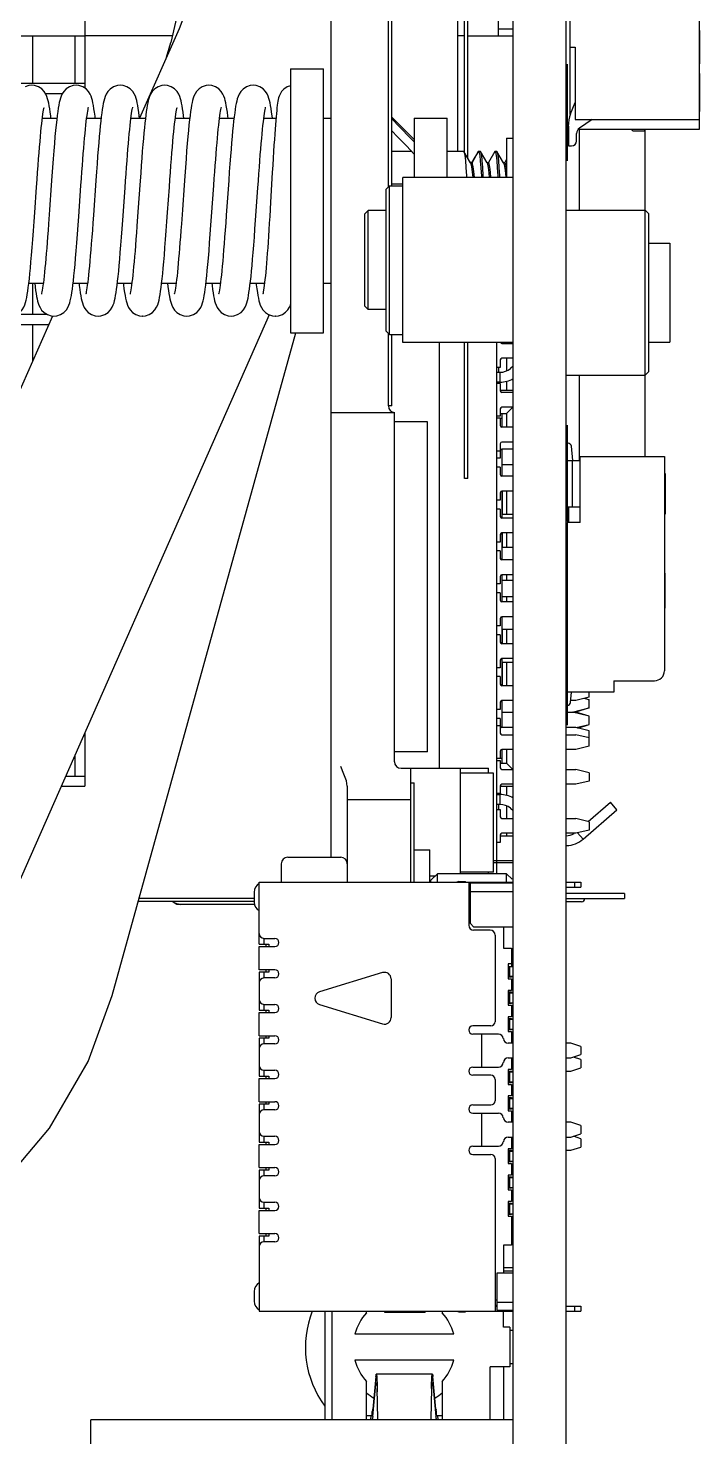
# Model space of a CAD drawing. Header units: millimetres. Extents: x 0 to 841, y 0 to 594.
# Drawn here: x 428.91 to 449.26, y 351.92 to 394.62 of the extents above; entities that cross this region are included whole.
import ezdxf

# ---------------------------------------------------------------- set-up
doc = ezdxf.new("R2010")
doc.units = ezdxf.units.MM
doc.header["$LTSCALE"] = 46.255
doc.layers.get('0').update_dxf_attribs({"linetype": 'CONTINUOUS'})
doc.layers.add('ASSEM_MEM', color=7, linetype='CONTINUOUS')

msp = doc.modelspace()

# ---------------------------------------------------------------- linework, layer by layer
at = {"color": 7, "linetype": 'CONTINUOUS'}
for p, q in [((438.077, 482.29), (438.077, 369.49)), ((439.827, 389.81), (439.827, 463.85)), ((439.927, 389.84), (439.927, 463.69)), ((441.927, 390.89), (441.927, 463.69)), ((442.127, 390.862), (442.127, 424.55)), ((442.227, 390.689), (442.227, 424.55)), ((430.624, 403.14), (430.624, 392.801)), ((434.155, 398.241), (433.225, 394.19)), ((433.48, 394.602), (432.283, 391.89)), ((405.277, 394.39), (430.624, 394.39)), ((429.036, 394.39), (429.036, 392.94)), ((430.324, 394.39), (430.324, 392.94)), ((433.101, 393.744), (433.225, 394.19)), ((436.857, 393.39), (437.857, 393.39)), ((436.857, 393.39), (436.857, 385.39)), ((437.857, 385.39), (437.857, 393.39)), ((430.624, 392.94), (422.857, 392.94)), ((429.429, 392.64), (429.942, 392.64)), ((429.337, 391.89), (429.775, 391.89)), ((430.679, 391.89), (431.117, 391.89)), ((432.021, 391.89), (432.459, 391.89)), ((433.363, 391.89), (433.801, 391.89)), ((434.705, 391.89), (435.143, 391.89)), ((436.047, 391.89), (436.414, 391.89)), ((437.857, 391.89), (438.077, 391.89)), ((440.607, 391.244), (439.927, 391.924)), ((440.607, 391.89), (441.607, 391.89)), ((440.607, 391.89), (440.607, 390.09)), ((441.607, 390.09), (441.607, 391.89)), ((439.927, 390.89), (440.525, 390.89)), ((441.607, 390.89), (442.107, 390.89)), ((442.107, 390.89), (442.114, 390.884)), ((442.316, 390.535), (442.114, 390.884)), ((442.357, 390.544), (442.557, 390.89)), ((442.557, 390.89), (442.539, 390.875)), ((442.557, 390.89), (442.607, 390.89)), ((442.557, 390.89), (442.574, 390.857)), ((442.607, 390.89), (442.614, 390.884)), ((442.816, 390.535), (442.613, 390.884)), ((443.05, 390.884), (442.853, 390.545)), ((443.049, 390.884), (443.057, 390.89)), ((443.057, 390.89), (443.107, 390.89)), ((443.057, 390.89), (443.074, 390.858)), ((443.107, 390.89), (443.114, 390.885)), ((443.316, 390.535), (443.113, 390.885)), ((442.351, 390.547), (442.31, 390.547)), ((442.312, 390.543), (442.357, 390.543)), ((442.351, 390.547), (442.357, 390.544)), ((442.857, 390.543), (442.811, 390.543)), ((443.356, 390.544), (443.311, 390.544)), ((443.407, 390.638), (443.353, 390.546)), ((436.304, 390.25), (436.251, 389.344)), ((440.257, 389.89), (439.927, 389.89)), ((428.926, 386.89), (429.364, 386.89)), ((429.036, 386.89), (429.036, 385.94)), ((430.268, 386.89), (430.706, 386.89)), ((431.61, 386.89), (432.048, 386.89)), ((432.952, 386.89), (433.39, 386.89)), ((434.294, 386.89), (434.732, 386.89)), ((435.636, 386.89), (436.07, 386.89)), ((437.857, 386.89), (438.077, 386.89)), ((429.638, 385.895), (420.831, 365.939)), ((422.857, 385.64), (429.525, 385.64)), ((436.212, 385.932), (426.32, 363.517)), ((429.48, 385.94), (428.549, 385.94)), ((429.036, 385.64), (429.036, 384.532)), ((432.281, 385.9), (432.37, 385.892)), ((432.362, 385.892), (432.37, 385.892)), ((432.378, 385.892), (432.37, 385.892)), ((436.4, 385.89), (436.396, 385.89)), ((436.404, 385.891), (436.4, 385.89)), ((431.456, 365.299), (437.015, 385.39)), ((436.857, 385.39), (437.857, 385.39)), ((439.827, 383.169), (439.827, 385.37)), ((439.927, 383.17), (439.927, 385.34)), ((442.127, 380.97), (442.127, 385.09)), ((442.227, 380.97), (442.227, 385.09)), ((439.927, 383.17), (439.827, 383.17)), ((438.077, 382.97), (440.007, 382.97)), ((440.007, 372.385), (440.007, 382.97)), ((441.007, 382.685), (440.007, 382.685)), ((441.007, 372.685), (441.007, 382.685)), ((442.227, 380.97), (442.127, 380.97)), ((430.624, 373.27), (430.624, 371.64)), ((430.324, 372.59), (430.324, 371.94)), ((441.007, 372.685), (440.007, 372.685)), ((430.624, 371.94), (430.037, 371.94)), ((440.207, 372.185), (442.857, 372.185)), ((440.507, 368.73), (440.507, 372.187)), ((442.007, 368.99), (442.007, 372.185)), ((443.007, 372.035), (442.007, 372.035)), ((442.857, 372.035), (442.857, 372.185)), ((443.007, 369.035), (443.007, 372.035)), ((429.905, 371.64), (430.624, 371.64)), ((438.577, 371.64), (438.577, 368.73)), ((440.507, 371.74), (440.607, 371.74)), ((440.607, 368.73), (440.607, 371.74)), ((438.577, 371.24), (440.507, 371.24)), ((436.777, 369.49), (438.377, 369.49)), ((440.607, 369.715), (441.077, 369.715)), ((441.077, 368.73), (441.077, 369.715)), ((436.577, 369.29), (436.577, 368.73)), ((443.007, 369.035), (442.007, 369.035)), ((442.857, 368.99), (442.857, 369.035)), ((441.228, 368.912), (441.077, 368.912)), ((430.72, 363.296), (431.456, 365.299))]:
    msp.add_line(p, q, dxfattribs=at)
for points in [[(434.927, 401.465), (434.855, 399.909), (434.585, 398.073), (434.099, 396.226), (433.48, 394.602)], [(429.015, 392.89), (428.925, 392.881), (428.81, 392.842)], [(429.597, 391.89), (429.588, 391.963), (429.573, 392.077), (429.558, 392.178), (429.544, 392.267), (429.529, 392.347), (429.513, 392.418), (429.495, 392.484), (429.473, 392.55), (429.441, 392.621), (429.391, 392.7), (429.316, 392.779), (429.216, 392.843), (429.1, 392.882), (429.015, 392.89)], [(430.357, 392.89), (430.27, 392.882), (430.156, 392.844), (430.058, 392.781), (429.984, 392.706), (429.935, 392.63), (429.903, 392.561), (429.881, 392.497), (429.862, 392.432), (429.846, 392.363), (429.831, 392.285), (429.816, 392.196), (429.8, 392.093), (429.785, 391.976), (429.769, 391.842), (429.752, 391.692), (429.736, 391.522), (429.718, 391.334), (429.7, 391.126), (429.681, 390.899), (429.662, 390.656), (429.643, 390.399), (429.624, 390.133), (429.604, 389.864), (429.552, 389.116)], [(430.939, 391.89), (430.932, 391.951), (430.916, 392.072), (430.9, 392.179), (430.885, 392.273), (430.869, 392.353), (430.853, 392.425), (430.835, 392.49), (430.812, 392.555), (430.781, 392.625), (430.732, 392.702), (430.658, 392.779), (430.558, 392.844), (430.443, 392.882), (430.357, 392.89)], [(431.698, 392.89), (431.609, 392.881), (431.493, 392.841), (431.394, 392.776), (431.321, 392.698), (431.272, 392.619), (431.24, 392.547), (431.217, 392.48), (431.199, 392.411), (431.183, 392.337), (431.167, 392.254), (431.152, 392.16), (431.137, 392.055), (431.122, 391.938), (431.107, 391.807), (431.092, 391.663), (431.076, 391.505), (431.06, 391.334), (431.044, 391.15), (431.028, 390.951), (431.011, 390.738), (430.993, 390.509), (430.975, 390.264), (430.957, 390.004), (430.883, 388.954)], [(432.281, 391.89), (432.273, 391.959), (432.257, 392.078), (432.242, 392.182), (432.227, 392.274), (432.211, 392.354), (432.195, 392.425), (432.177, 392.491), (432.154, 392.557), (432.122, 392.626), (432.073, 392.703), (431.999, 392.779), (431.9, 392.843), (431.785, 392.881), (431.698, 392.89)], [(433.041, 392.89), (432.956, 392.881), (432.841, 392.844), (432.74, 392.779), (432.666, 392.701), (432.617, 392.623), (432.585, 392.553), (432.562, 392.489), (432.544, 392.424), (432.529, 392.354), (432.514, 392.278), (432.499, 392.192), (432.485, 392.095), (432.471, 391.989), (432.457, 391.872), (432.442, 391.743), (432.428, 391.601), (432.413, 391.446), (432.397, 391.276), (432.381, 391.091), (432.365, 390.892), (432.348, 390.68), (432.332, 390.457), (432.315, 390.226), (432.298, 389.99), (432.232, 389.052)], [(433.623, 391.89), (433.614, 391.963), (433.599, 392.077), (433.585, 392.178), (433.57, 392.267), (433.555, 392.347), (433.539, 392.418), (433.521, 392.484), (433.499, 392.55), (433.467, 392.621), (433.417, 392.7), (433.343, 392.779), (433.242, 392.843), (433.126, 392.882), (433.041, 392.89)], [(434.383, 392.89), (434.296, 392.882), (434.182, 392.844), (434.084, 392.781), (434.011, 392.706), (433.962, 392.63), (433.929, 392.561), (433.907, 392.497), (433.889, 392.432), (433.873, 392.363), (433.857, 392.285), (433.842, 392.196), (433.827, 392.093), (433.811, 391.976), (433.795, 391.842), (433.779, 391.692), (433.762, 391.522), (433.744, 391.334), (433.726, 391.126), (433.708, 390.899), (433.689, 390.656), (433.669, 390.399), (433.65, 390.133), (433.631, 389.864), (433.578, 389.116)], [(434.965, 391.89), (434.958, 391.951), (434.942, 392.072), (434.927, 392.179), (434.911, 392.273), (434.895, 392.353), (434.879, 392.425), (434.861, 392.49), (434.839, 392.555), (434.807, 392.625), (434.758, 392.702), (434.685, 392.779), (434.585, 392.844), (434.469, 392.882), (434.383, 392.89)], [(435.725, 392.89), (435.635, 392.881), (435.52, 392.841), (435.42, 392.776), (435.347, 392.698), (435.298, 392.619), (435.266, 392.547), (435.244, 392.48), (435.225, 392.411), (435.209, 392.337), (435.194, 392.254), (435.179, 392.16), (435.164, 392.055), (435.149, 391.938), (435.133, 391.807), (435.118, 391.663), (435.102, 391.505), (435.086, 391.334), (435.07, 391.15), (435.054, 390.951), (435.037, 390.738), (435.02, 390.509), (435.002, 390.264), (434.983, 390.004), (434.909, 388.954)], [(436.307, 391.89), (436.299, 391.959), (436.284, 392.078), (436.268, 392.182), (436.253, 392.274), (436.238, 392.354), (436.221, 392.425), (436.203, 392.491), (436.18, 392.557), (436.148, 392.626), (436.099, 392.703), (436.026, 392.779), (435.926, 392.843), (435.811, 392.881), (435.725, 392.89)], [(436.857, 392.878), (436.75, 392.84), (436.655, 392.776), (436.585, 392.7), (436.54, 392.624), (436.513, 392.561), (436.497, 392.508), (436.485, 392.458), (436.474, 392.406), (436.465, 392.349), (436.456, 392.284), (436.446, 392.211), (436.437, 392.129), (436.427, 392.036), (436.418, 391.933), (436.408, 391.819), (436.398, 391.694), (436.387, 391.557), (436.377, 391.407), (436.366, 391.245), (436.354, 391.07), (436.342, 390.882), (436.33, 390.681), (436.317, 390.47), (436.304, 390.25)], [(429.104, 389.031), (429.158, 389.801), (429.174, 390.032), (429.19, 390.251), (429.206, 390.459), (429.221, 390.656), (429.235, 390.843), (429.25, 391.018), (429.264, 391.182), (429.278, 391.335), (429.291, 391.476), (429.304, 391.607), (429.317, 391.726), (429.329, 391.833), (429.342, 391.928), (429.353, 392.012), (429.364, 392.082), (429.374, 392.14), (429.384, 392.185), (429.391, 392.215), (429.392, 392.218)], [(430.438, 388.917), (430.504, 389.856), (430.519, 390.066), (430.533, 390.266), (430.548, 390.458), (430.562, 390.641), (430.575, 390.815), (430.589, 390.982), (430.602, 391.141), (430.616, 391.29), (430.629, 391.43), (430.641, 391.56), (430.654, 391.68), (430.666, 391.788), (430.678, 391.885), (430.689, 391.971), (430.7, 392.045), (430.711, 392.108), (430.72, 392.158), (430.728, 392.197), (430.735, 392.222), (430.735, 392.224)], [(431.84, 389.778), (431.856, 389.996), (431.871, 390.206), (431.886, 390.407), (431.901, 390.6), (431.915, 390.784), (431.929, 390.958), (431.943, 391.122), (431.956, 391.276), (431.97, 391.419), (431.982, 391.55), (431.995, 391.67), (432.007, 391.779), (432.019, 391.876), (432.031, 391.963), (432.041, 392.037), (432.052, 392.101), (432.061, 392.153), (432.07, 392.193), (432.076, 392.22), (432.077, 392.222)], [(433.13, 389.031), (433.184, 389.801), (433.201, 390.032), (433.217, 390.251), (433.232, 390.459), (433.247, 390.656), (433.262, 390.843), (433.276, 391.018), (433.29, 391.182), (433.304, 391.335), (433.317, 391.476), (433.33, 391.607), (433.343, 391.726), (433.356, 391.833), (433.368, 391.928), (433.38, 392.012), (433.391, 392.082), (433.401, 392.14), (433.41, 392.185), (433.417, 392.215), (433.418, 392.218)], [(434.464, 388.917), (434.53, 389.856), (434.545, 390.066), (434.56, 390.266), (434.574, 390.458), (434.588, 390.641), (434.602, 390.815), (434.615, 390.982), (434.629, 391.141), (434.642, 391.29), (434.655, 391.43), (434.668, 391.56), (434.68, 391.68), (434.692, 391.788), (434.704, 391.885), (434.716, 391.971), (434.727, 392.045), (434.737, 392.108), (434.747, 392.158), (434.755, 392.197), (434.761, 392.222), (434.762, 392.224)], [(435.867, 389.778), (435.882, 389.996), (435.897, 390.206), (435.912, 390.407), (435.927, 390.6), (435.941, 390.784), (435.955, 390.958), (435.969, 391.122), (435.983, 391.276), (435.996, 391.419), (436.009, 391.55), (436.021, 391.67), (436.034, 391.779), (436.045, 391.876), (436.057, 391.963), (436.068, 392.037), (436.078, 392.101), (436.088, 392.153), (436.096, 392.193), (436.102, 392.22), (436.103, 392.222)], [(439.927, 391.874), (440.173, 391.622), (440.497, 391.289), (440.607, 391.175)], [(440.607, 390.805), (440.37, 391.053), (440.102, 391.332), (439.927, 391.512)], [(442.114, 390.884), (442.123, 390.858), (442.14, 390.761), (442.157, 390.605), (442.173, 390.396), (442.19, 390.143), (442.193, 390.09)], [(442.539, 390.875), (442.396, 390.63), (442.348, 390.549)], [(442.574, 390.857), (442.591, 390.759), (442.608, 390.6), (442.624, 390.39), (442.64, 390.134), (442.643, 390.09)], [(442.614, 390.884), (442.623, 390.858), (442.64, 390.761), (442.657, 390.605), (442.673, 390.396), (442.69, 390.143), (442.693, 390.09)], [(443.074, 390.858), (443.09, 390.761), (443.107, 390.605), (443.124, 390.397), (443.14, 390.142), (443.143, 390.09)], [(443.114, 390.885), (443.123, 390.858), (443.14, 390.761), (443.157, 390.605), (443.173, 390.396), (443.19, 390.143), (443.193, 390.09)], [(442.316, 390.535), (442.326, 390.512), (442.344, 390.417), (442.363, 390.266), (442.38, 390.09)], [(442.43, 390.09), (442.413, 390.273), (442.394, 390.421), (442.375, 390.513), (442.357, 390.544)], [(442.816, 390.535), (442.829, 390.499), (442.847, 390.397), (442.865, 390.24), (442.879, 390.09)], [(442.93, 390.09), (442.915, 390.254), (442.896, 390.408), (442.877, 390.506), (442.857, 390.544)], [(443.316, 390.536), (443.331, 390.489), (443.35, 390.379), (443.368, 390.214), (443.379, 390.09)], [(443.407, 390.318), (443.399, 390.387), (443.381, 390.494), (443.362, 390.542), (443.357, 390.544)], [(431.027, 385.891), (431.112, 385.899), (431.228, 385.937), (431.329, 386.002), (431.404, 386.081), (431.453, 386.16), (431.485, 386.23), (431.507, 386.296), (431.526, 386.363), (431.542, 386.435), (431.557, 386.515), (431.572, 386.606), (431.587, 386.708), (431.602, 386.822), (431.617, 386.951), (431.633, 387.095), (431.648, 387.253), (431.665, 387.427), (431.681, 387.617), (431.698, 387.824), (431.716, 388.048), (431.734, 388.288), (431.753, 388.54), (431.772, 388.799), (431.84, 389.778)], [(435.054, 385.891), (435.139, 385.899), (435.254, 385.937), (435.356, 386.002), (435.43, 386.081), (435.48, 386.16), (435.511, 386.23), (435.534, 386.296), (435.552, 386.363), (435.568, 386.435), (435.583, 386.515), (435.598, 386.606), (435.613, 386.708), (435.628, 386.822), (435.643, 386.951), (435.659, 387.095), (435.675, 387.253), (435.691, 387.427), (435.708, 387.617), (435.725, 387.824), (435.742, 388.048), (435.761, 388.288), (435.779, 388.54), (435.798, 388.799), (435.867, 389.778)], [(428.344, 385.892), (428.431, 385.9), (428.548, 385.939), (428.648, 386.005), (428.722, 386.084), (428.771, 386.163), (428.804, 386.237), (428.827, 386.307), (428.846, 386.379), (428.862, 386.458), (428.878, 386.546), (428.894, 386.646), (428.909, 386.759), (428.925, 386.886), (428.941, 387.026), (428.957, 387.18), (428.973, 387.35), (428.99, 387.538), (429.008, 387.744), (429.026, 387.971), (429.045, 388.218), (429.065, 388.482), (429.084, 388.756), (429.104, 389.031)], [(429.552, 389.116), (429.521, 388.688), (429.507, 388.489), (429.493, 388.3), (429.479, 388.121), (429.466, 387.95), (429.453, 387.789), (429.44, 387.636), (429.427, 387.491), (429.414, 387.354), (429.402, 387.226), (429.389, 387.108), (429.377, 387.001), (429.365, 386.904), (429.354, 386.817), (429.343, 386.742), (429.332, 386.678), (429.323, 386.626), (429.314, 386.586), (429.308, 386.56), (429.307, 386.557)], [(432.232, 389.052), (432.201, 388.62), (432.186, 388.417), (432.171, 388.223), (432.157, 388.037), (432.143, 387.862), (432.129, 387.695), (432.115, 387.54), (432.102, 387.394), (432.089, 387.26), (432.076, 387.137), (432.064, 387.024), (432.052, 386.923), (432.04, 386.833), (432.029, 386.754), (432.018, 386.686), (432.008, 386.631), (431.999, 386.589), (431.993, 386.561), (431.992, 386.559)], [(432.37, 385.892), (432.458, 385.9), (432.574, 385.939), (432.674, 386.005), (432.748, 386.084), (432.798, 386.163), (432.83, 386.237), (432.853, 386.307), (432.872, 386.379), (432.889, 386.458), (432.905, 386.546), (432.92, 386.646), (432.936, 386.759), (432.951, 386.886), (432.967, 387.026), (432.983, 387.18), (433, 387.35), (433.017, 387.538), (433.034, 387.744), (433.052, 387.971), (433.071, 388.218), (433.091, 388.482), (433.111, 388.756), (433.13, 389.031)], [(433.578, 389.116), (433.548, 388.688), (433.533, 388.489), (433.519, 388.3), (433.506, 388.121), (433.492, 387.95), (433.479, 387.789), (433.466, 387.636), (433.453, 387.491), (433.44, 387.354), (433.428, 387.226), (433.416, 387.108), (433.403, 387.001), (433.392, 386.904), (433.38, 386.817), (433.369, 386.742), (433.359, 386.678), (433.349, 386.626), (433.341, 386.586), (433.334, 386.56), (433.334, 386.557)], [(436.251, 389.344), (436.226, 388.912), (436.213, 388.706), (436.201, 388.508), (436.188, 388.318), (436.176, 388.136), (436.164, 387.962), (436.152, 387.797), (436.14, 387.641), (436.129, 387.494), (436.117, 387.356), (436.106, 387.229), (436.094, 387.112), (436.083, 387.004), (436.072, 386.908), (436.062, 386.821), (436.051, 386.746), (436.041, 386.681), (436.032, 386.628), (436.024, 386.587), (436.018, 386.56), (436.017, 386.557)], [(429.686, 385.891), (429.773, 385.899), (429.888, 385.938), (429.988, 386.002), (430.062, 386.08), (430.111, 386.158), (430.142, 386.228), (430.165, 386.294), (430.183, 386.36), (430.199, 386.432), (430.215, 386.514), (430.23, 386.606), (430.245, 386.712), (430.261, 386.831), (430.276, 386.963), (430.292, 387.11), (430.308, 387.273), (430.325, 387.453), (430.342, 387.653), (430.36, 387.875), (430.38, 388.119), (430.399, 388.381), (430.419, 388.65), (430.438, 388.917)], [(430.883, 388.954), (430.866, 388.719), (430.85, 388.496), (430.834, 388.286), (430.819, 388.087), (430.804, 387.899), (430.789, 387.722), (430.775, 387.557), (430.761, 387.404), (430.747, 387.263), (430.734, 387.135), (430.721, 387.02), (430.709, 386.918), (430.697, 386.828), (430.686, 386.75), (430.676, 386.685), (430.666, 386.631), (430.658, 386.591), (430.651, 386.563), (430.65, 386.56)], [(433.712, 385.891), (433.799, 385.899), (433.914, 385.938), (434.014, 386.002), (434.088, 386.08), (434.137, 386.158), (434.169, 386.228), (434.191, 386.294), (434.209, 386.36), (434.225, 386.432), (434.241, 386.514), (434.256, 386.606), (434.272, 386.712), (434.287, 386.831), (434.303, 386.963), (434.318, 387.11), (434.334, 387.273), (434.351, 387.453), (434.368, 387.653), (434.387, 387.875), (434.406, 388.119), (434.426, 388.381), (434.445, 388.65), (434.464, 388.917)], [(434.909, 388.954), (434.892, 388.719), (434.876, 388.496), (434.86, 388.286), (434.845, 388.087), (434.83, 387.899), (434.815, 387.722), (434.801, 387.557), (434.787, 387.404), (434.774, 387.263), (434.76, 387.135), (434.748, 387.02), (434.736, 386.918), (434.724, 386.828), (434.713, 386.75), (434.702, 386.685), (434.692, 386.631), (434.684, 386.591), (434.677, 386.563), (434.676, 386.56)], [(429.103, 386.89), (429.117, 386.781), (429.131, 386.673), (429.146, 386.577), (429.16, 386.492), (429.175, 386.417), (429.191, 386.349), (429.209, 386.286), (429.232, 386.222), (429.264, 386.152), (429.313, 386.076), (429.387, 386), (429.486, 385.937), (429.6, 385.899), (429.686, 385.891)], [(430.446, 386.89), (430.454, 386.82), (430.469, 386.703), (430.485, 386.599), (430.5, 386.509), (430.515, 386.429), (430.531, 386.358), (430.549, 386.292), (430.572, 386.226), (430.603, 386.156), (430.652, 386.079), (430.726, 386.002), (430.825, 385.938), (430.939, 385.9), (431.027, 385.891)], [(431.788, 386.89), (431.793, 386.845), (431.809, 386.719), (431.825, 386.61), (431.841, 386.515), (431.856, 386.433), (431.872, 386.36), (431.891, 386.293), (431.913, 386.227), (431.946, 386.156), (431.995, 386.079), (432.068, 386.003), (432.167, 385.939), (432.281, 385.9)], [(433.13, 386.89), (433.143, 386.781), (433.158, 386.673), (433.172, 386.577), (433.187, 386.492), (433.202, 386.417), (433.218, 386.349), (433.235, 386.286), (433.258, 386.222), (433.29, 386.152), (433.339, 386.076), (433.413, 386), (433.512, 385.937), (433.626, 385.899), (433.712, 385.891)], [(434.472, 386.89), (434.48, 386.82), (434.496, 386.703), (434.511, 386.599), (434.526, 386.509), (434.541, 386.429), (434.557, 386.358), (434.576, 386.292), (434.598, 386.226), (434.63, 386.156), (434.679, 386.079), (434.752, 386.002), (434.851, 385.938), (434.965, 385.9), (435.054, 385.891)], [(435.814, 386.89), (435.819, 386.845), (435.836, 386.719), (435.851, 386.61), (435.867, 386.515), (435.882, 386.433), (435.899, 386.36), (435.917, 386.293), (435.94, 386.227), (435.972, 386.156), (436.021, 386.079), (436.094, 386.003), (436.193, 385.939), (436.308, 385.9), (436.396, 385.892)], [(436.4, 385.89), (436.49, 385.9), (436.609, 385.942), (436.706, 386.009), (436.776, 386.085), (436.822, 386.16), (436.852, 386.227), (436.857, 386.24)], [(438.577, 371.64), (438.549, 371.808), (438.476, 372.012), (438.377, 372.24)], [(416.603, 356.014), (417.125, 355.891), (419.508, 355.779), (421.871, 356.103), (424.129, 356.852), (426.206, 357.994), (428.032, 359.487), (429.552, 361.275), (430.72, 363.296)]]:
    msp.add_lwpolyline(points, dxfattribs=at)
for centre, start, end in [((440.027, 383.169), 180, 264.2608), ((440.207, 372.385), 180, 270), ((436.777, 369.29), 90, 180), ((438.377, 369.29), 0, 90)]:
    msp.add_arc(centre, 0.2, start, end, dxfattribs=at)
at = {"layer": 'ASSEM_MEM', "color": 7, "linetype": 'CONTINUOUS'}
for p, q in [((443.607, 323.74), (443.607, 493.74)), ((445.207, 323.74), (445.207, 493.74)), ((443.157, 394.39), (443.157, 414.09)), ((445.337, 392.005), (445.337, 398.7)), ((449.237, 398.05), (449.237, 391.55)), ((443.607, 394.59), (443.157, 394.59)), ((433.271, 394.39), (430.624, 394.39)), ((442.127, 394.39), (441.927, 394.39)), ((442.227, 394.39), (443.607, 394.39)), ((449.262, 394.55), (449.237, 394.55)), ((449.262, 394.434), (449.237, 394.434)), ((449.262, 393.537), (449.262, 394.55)), ((445.337, 394.05), (445.487, 394.05)), ((445.487, 394.05), (445.487, 391.85)), ((449.237, 393.818), (449.262, 393.818)), ((445.237, 393.525), (445.237, 390.6)), ((449.262, 393.537), (449.237, 393.537)), ((449.262, 393.245), (449.237, 393.245)), ((449.262, 392.1), (449.262, 393.245)), ((449.262, 392.778), (449.237, 392.778)), ((449.262, 392.615), (449.237, 392.615)), ((449.262, 392.435), (449.237, 392.435)), ((445.342, 392.021), (445.487, 392.365)), ((449.262, 392.1), (449.237, 392.1)), ((445.277, 391.649), (445.277, 391.05)), ((445.487, 391.85), (449.237, 391.85)), ((445.996, 391.85), (445.614, 391.592)), ((443.407, 391.29), (443.607, 391.29)), ((443.407, 391.29), (443.407, 390.09)), ((445.527, 391.2), (445.527, 391.426)), ((449.237, 391.55), (445.571, 391.55)), ((445.607, 391.551), (445.607, 389.1)), ((447.582, 391.5), (447.244, 391.5)), ((447.582, 391.55), (447.582, 391.5)), ((447.607, 381.64), (447.607, 391.55)), ((445.277, 391.05), (445.377, 391.05)), ((443.607, 390.09), (440.257, 390.09)), ((440.257, 385.09), (440.257, 390.09)), ((439.757, 389.74), (439.857, 389.84)), ((439.757, 385.44), (439.757, 389.74)), ((439.857, 389.84), (440.257, 389.84)), ((439.857, 385.34), (439.857, 389.84)), ((439.107, 388.99), (439.207, 389.09)), ((439.757, 389.09), (439.207, 389.09)), ((439.207, 386.09), (439.207, 389.09)), ((445.207, 389.1), (447.607, 389.1)), ((447.707, 389), (447.607, 389.1)), ((439.107, 386.19), (439.107, 388.99)), ((447.707, 389), (447.707, 384.2)), ((447.707, 388.1), (448.357, 388.1)), ((448.357, 388.1), (448.357, 385.1)), ((439.107, 386.19), (439.207, 386.09)), ((439.757, 386.09), (439.207, 386.09)), ((439.757, 385.44), (439.857, 385.34)), ((439.857, 385.34), (440.257, 385.34)), ((443.607, 385.09), (440.257, 385.09)), ((441.357, 385.09), (441.357, 372.185)), ((443.107, 368.99), (443.107, 385.09)), ((443.262, 385.065), (443.607, 385.065)), ((443.407, 385.09), (443.407, 385.065)), ((447.707, 385.1), (448.357, 385.1)), ((443.212, 384.34), (443.107, 384.34)), ((443.157, 384.34), (443.157, 384.197)), ((443.212, 384.565), (443.212, 384.34)), ((443.607, 384.615), (443.262, 384.615)), ((443.407, 384.615), (443.407, 384.232)), ((443.607, 384.372), (443.524, 384.304)), ((443.107, 384.19), (443.207, 384.19)), ((443.207, 383.89), (443.107, 383.89)), ((443.157, 383.855), (443.157, 383.89)), ((443.207, 383.89), (443.207, 384.19)), ((443.407, 383.919), (443.407, 383.64)), ((445.207, 384.1), (447.607, 384.1)), ((445.607, 384.1), (445.607, 384.1)), ((445.607, 384.1), (445.607, 381.514)), ((447.707, 384.2), (447.607, 384.1)), ((443.212, 383.855), (443.107, 383.855)), ((443.212, 383.855), (443.212, 383.63)), ((443.607, 383.64), (443.212, 383.64)), ((443.607, 383.58), (443.262, 383.58)), ((443.212, 383.08), (443.212, 382.855)), ((443.607, 383.13), (443.262, 383.13)), ((443.407, 382.94), (443.597, 383.13)), ((443.212, 382.855), (443.107, 382.855)), ((443.212, 382.8), (443.107, 382.8)), ((443.212, 382.94), (443.407, 382.94)), ((443.212, 382.8), (443.212, 382.575)), ((443.257, 382.79), (443.212, 382.79)), ((443.257, 382.94), (443.257, 382.525)), ((443.407, 382.94), (443.407, 382.525)), ((443.607, 382.525), (443.262, 382.525)), ((445.237, 382.59), (445.237, 379.665)), ((443.212, 381.8), (443.107, 381.8)), ((443.212, 382.025), (443.212, 381.585)), ((443.257, 381.86), (443.257, 381.04)), ((443.607, 382.075), (443.262, 382.075)), ((443.607, 381.86), (443.262, 381.86)), ((445.269, 382.04), (445.207, 382.04)), ((445.409, 381.516), (445.369, 381.95)), ((443.212, 381.585), (443.107, 381.585)), ((443.257, 381.39), (443.607, 381.39)), ((445.207, 381.515), (445.637, 381.515)), ((445.407, 380.115), (445.407, 381.515)), ((445.637, 381.64), (448.187, 381.64)), ((445.637, 379.64), (445.637, 381.64)), ((448.187, 381.64), (448.187, 375.14)), ((443.212, 381.315), (443.107, 381.315)), ((443.212, 381.315), (443.212, 381.09)), ((443.607, 381.04), (443.262, 381.04)), ((448.212, 381.124), (448.187, 381.124)), ((448.212, 381.124), (448.212, 379.885)), ((443.212, 380.54), (443.212, 380.315)), ((443.257, 380.59), (443.257, 379.77)), ((443.607, 380.59), (443.262, 380.59)), ((443.267, 380.59), (443.267, 379.89)), ((443.407, 380.59), (443.407, 379.89)), ((443.212, 380.315), (443.107, 380.315)), ((443.212, 380.045), (443.107, 380.045)), ((443.212, 380.045), (443.212, 379.82)), ((445.207, 380.115), (445.637, 380.115)), ((445.287, 379.64), (445.287, 380.115)), ((448.187, 380.431), (448.212, 380.431)), ((443.257, 379.89), (443.607, 379.89)), ((443.607, 379.77), (443.262, 379.77)), ((445.207, 379.89), (445.287, 379.89)), ((445.287, 379.77), (445.207, 379.77)), ((445.637, 379.64), (445.237, 379.64)), ((445.237, 379.64), (445.237, 374.49)), ((448.187, 379.885), (448.212, 379.885)), ((443.212, 379.27), (443.212, 379.045)), ((443.257, 379.32), (443.257, 378.5)), ((443.607, 379.32), (443.262, 379.32)), ((443.267, 379.32), (443.267, 378.89)), ((443.407, 379.32), (443.407, 378.89)), ((445.237, 379.32), (445.207, 379.32)), ((443.212, 379.045), (443.107, 379.045)), ((443.212, 378.775), (443.107, 378.775)), ((443.212, 378.775), (443.212, 378.55)), ((443.257, 378.89), (443.607, 378.89)), ((445.207, 378.89), (445.237, 378.89)), ((443.607, 378.5), (443.262, 378.5)), ((445.237, 378.5), (445.207, 378.5)), ((443.212, 378), (443.212, 377.775)), ((443.257, 378.05), (443.257, 377.23)), ((443.607, 378.05), (443.262, 378.05)), ((443.407, 378.05), (443.407, 377.89)), ((445.237, 378.05), (445.207, 378.05)), ((448.187, 378.099), (448.197, 378.099)), ((448.197, 378.099), (448.197, 377.04)), ((443.212, 377.775), (443.107, 377.775)), ((443.212, 377.505), (443.107, 377.505)), ((443.212, 377.505), (443.212, 377.28)), ((443.257, 377.89), (443.607, 377.89)), ((445.207, 377.89), (445.237, 377.89)), ((443.257, 377.39), (443.607, 377.39)), ((443.607, 377.23), (443.262, 377.23)), ((443.407, 377.39), (443.407, 377.23)), ((445.207, 377.39), (445.237, 377.39)), ((443.212, 376.73), (443.212, 376.505)), ((443.257, 376.78), (443.257, 375.96)), ((443.607, 376.78), (443.262, 376.78)), ((448.197, 377.04), (448.187, 377.04)), ((443.212, 376.505), (443.107, 376.505)), ((443.212, 376.235), (443.107, 376.235)), ((443.212, 376.235), (443.212, 376.01)), ((443.607, 376.39), (443.257, 376.39)), ((443.267, 376.39), (443.267, 375.96)), ((443.407, 376.39), (443.407, 375.96)), ((443.607, 375.96), (443.262, 375.96)), ((443.212, 375.46), (443.212, 375.235)), ((443.257, 375.51), (443.257, 374.69)), ((443.607, 375.39), (443.257, 375.39)), ((443.607, 375.51), (443.262, 375.51)), ((443.267, 375.39), (443.267, 374.69)), ((443.407, 375.39), (443.407, 374.69)), ((445.237, 375.51), (445.207, 375.51)), ((445.237, 375.39), (445.207, 375.39)), ((443.212, 375.235), (443.107, 375.235)), ((443.212, 374.965), (443.107, 374.965)), ((443.212, 374.965), (443.212, 374.74)), ((443.607, 374.69), (443.262, 374.69)), ((446.657, 374.49), (445.237, 374.49)), ((445.237, 374.49), (445.237, 373.49)), ((445.345, 374.182), (445.372, 374.49)), ((445.907, 374.34), (445.907, 374.49)), ((446.657, 374.84), (447.887, 374.84)), ((446.657, 374.84), (446.657, 374.49)), ((443.212, 374.19), (443.212, 373.965)), ((443.257, 374.24), (443.257, 373.42)), ((443.607, 374.24), (443.262, 374.24)), ((445.507, 374.24), (445.35, 374.24)), ((445.907, 374.34), (445.507, 374.24)), ((445.907, 374.265), (445.757, 374.303)), ((445.773, 374.307), (445.907, 374.265)), ((445.907, 374.015), (445.907, 374.265)), ((443.212, 373.965), (443.107, 373.965)), ((443.212, 373.695), (443.107, 373.695)), ((443.212, 373.695), (443.212, 373.255)), ((443.257, 373.89), (443.607, 373.89)), ((445.207, 373.89), (445.507, 373.89)), ((445.407, 373.89), (445.907, 374.015)), ((445.907, 373.765), (445.407, 373.89)), ((445.907, 374.015), (445.507, 373.89)), ((445.907, 373.765), (445.507, 373.89)), ((445.907, 373.515), (445.907, 373.765)), ((443.107, 373.48), (443.212, 373.48)), ((443.607, 373.42), (443.262, 373.42)), ((443.262, 373.205), (443.607, 373.205)), ((445.507, 373.42), (445.207, 373.42)), ((445.207, 373.205), (445.507, 373.205)), ((445.907, 373.32), (445.507, 373.42)), ((445.907, 373.105), (445.507, 373.205)), ((445.517, 373.418), (445.907, 373.515)), ((445.56, 373.407), (445.907, 373.515)), ((445.907, 372.855), (445.907, 373.32)), ((445.907, 372.855), (445.507, 372.755)), ((443.212, 372.48), (443.107, 372.48)), ((443.107, 372.425), (443.212, 372.425)), ((443.212, 372.705), (443.212, 372.48)), ((443.212, 372.49), (443.257, 372.49)), ((443.212, 372.425), (443.212, 372.2)), ((443.257, 372.755), (443.257, 372.34)), ((443.607, 372.755), (443.262, 372.755)), ((443.407, 372.755), (443.407, 372.34)), ((445.507, 372.755), (445.207, 372.755)), ((443.212, 372.34), (443.407, 372.34)), ((443.262, 372.15), (443.607, 372.15)), ((443.597, 372.15), (443.407, 372.34)), ((445.207, 372.15), (445.507, 372.15)), ((445.907, 372.05), (445.507, 372.15)), ((445.907, 372.05), (445.907, 371.8)), ((443.212, 371.65), (443.212, 371.425)), ((443.212, 371.64), (443.607, 371.64)), ((443.607, 371.7), (443.262, 371.7)), ((443.407, 371.64), (443.407, 371.362)), ((445.507, 371.7), (445.207, 371.7)), ((445.907, 371.8), (445.507, 371.7)), ((443.212, 371.425), (443.107, 371.425)), ((443.107, 371.39), (443.207, 371.39)), ((443.207, 371.09), (443.107, 371.09)), ((443.157, 371.39), (443.157, 371.425)), ((443.157, 371.084), (443.157, 370.94)), ((443.207, 371.09), (443.207, 371.39)), ((445.879, 370.572), (446.55, 371.157)), ((446.747, 370.93), (446.55, 371.157)), ((443.107, 370.94), (443.212, 370.94)), ((443.212, 370.94), (443.212, 370.715)), ((443.262, 370.665), (443.607, 370.665)), ((443.407, 371.049), (443.407, 370.665)), ((443.524, 370.977), (443.607, 370.909)), ((445.207, 370.665), (445.507, 370.665)), ((445.907, 370.565), (445.507, 370.665)), ((445.722, 370.037), (446.747, 370.93)), ((443.607, 370.215), (443.262, 370.215)), ((443.407, 370.215), (443.407, 370.13)), ((445.507, 370.215), (445.207, 370.215)), ((445.907, 370.315), (445.507, 370.215)), ((445.556, 370.228), (445.722, 370.037)), ((445.907, 370.565), (445.907, 370.315)), ((443.212, 369.94), (443.107, 369.94)), ((443.212, 370.165), (443.212, 369.94)), ((443.607, 370.13), (443.212, 370.13)), ((443.007, 369.39), (443.607, 369.39)), ((441.107, 368.79), (441.307, 368.99)), ((443.407, 368.99), (441.307, 368.99)), ((441.307, 368.73), (441.307, 368.99)), ((443.007, 369.33), (443.607, 369.33)), ((443.407, 368.99), (443.574, 368.823)), ((443.407, 368.73), (443.407, 368.99)), ((435.907, 368.73), (443.607, 368.73)), ((435.907, 366.855), (435.907, 368.73)), ((441.107, 368.73), (441.107, 368.79)), ((441.957, 368.75), (441.897, 368.73)), ((441.957, 368.75), (442.157, 368.75)), ((442.157, 368.73), (442.157, 368.75)), ((442.257, 368.73), (442.257, 367.43)), ((442.257, 368.58), (442.307, 368.58)), ((442.307, 368.55), (442.257, 368.55)), ((443.607, 368.7), (442.307, 368.7)), ((442.307, 367.48), (442.307, 368.7)), ((443.057, 368.73), (443.057, 368.7)), ((445.207, 368.73), (445.657, 368.73)), ((445.207, 368.58), (445.657, 368.58)), ((445.473, 368.58), (445.473, 368.73)), ((445.657, 368.73), (445.657, 368.58)), ((435.757, 368.15), (432.245, 368.15)), ((435.757, 368.24), (432.27, 368.24)), ((433.293, 368.15), (433.331, 368.113)), ((435.757, 368.43), (435.757, 368.13)), ((442.257, 368.4), (442.307, 368.4)), ((442.307, 368.45), (443.607, 368.45)), ((446.977, 368.39), (445.207, 368.39)), ((445.207, 368.24), (446.977, 368.24)), ((445.677, 368.14), (445.207, 368.14)), ((446.977, 368.39), (446.977, 368.24)), ((433.507, 368.058), (433.413, 368.073)), ((435.766, 368.058), (433.507, 368.058)), ((442.307, 367.48), (442.407, 367.38)), ((442.407, 367.38), (443.607, 367.38)), ((442.907, 367.28), (442.407, 367.28)), ((443.307, 367.38), (443.307, 366.73)), ((435.907, 366.855), (436.197, 366.855)), ((436.057, 367.03), (436.382, 367.03)), ((436.057, 366.855), (436.057, 367.03)), ((436.107, 366.855), (436.107, 366.778)), ((436.197, 366.855), (436.197, 366.78)), ((443.057, 367.13), (443.057, 364.505)), ((435.907, 366.78), (436.382, 366.78)), ((435.907, 366.08), (435.907, 366.78)), ((443.307, 366.73), (443.557, 366.73)), ((443.557, 366.73), (443.557, 366.18)), ((443.607, 366.555), (443.557, 366.555)), ((436.382, 366.08), (435.907, 366.08)), ((436.197, 366.005), (435.907, 366.005)), ((435.907, 366.005), (435.907, 364.855)), ((436.057, 365.83), (436.057, 366.005)), ((436.107, 366.083), (436.107, 366.005)), ((436.197, 366.08), (436.197, 366.005)), ((439.648, 365.991), (437.736, 365.407)), ((443.557, 366.255), (443.457, 366.255)), ((443.457, 366.255), (443.457, 365.805)), ((443.46, 366.18), (443.607, 366.18)), ((443.507, 365.88), (443.507, 366.18)), ((436.382, 365.83), (436.057, 365.83)), ((439.907, 365.8), (439.907, 364.631)), ((443.557, 365.855), (443.457, 365.855)), ((443.457, 365.805), (443.557, 365.805)), ((443.46, 365.88), (443.607, 365.88)), ((443.557, 365.88), (443.557, 365.855)), ((443.557, 365.805), (443.557, 365.455)), ((443.563, 365.78), (443.557, 365.78)), ((443.557, 365.455), (443.457, 365.455)), ((443.457, 365.455), (443.457, 365.005)), ((443.457, 365.405), (443.557, 365.405)), ((443.46, 365.38), (443.607, 365.38)), ((443.507, 365.08), (443.507, 365.38)), ((443.557, 365.48), (443.563, 365.48)), ((443.557, 365.405), (443.557, 365.38)), ((435.907, 364.855), (436.197, 364.855)), ((435.907, 364.78), (436.382, 364.78)), ((435.907, 364.08), (435.907, 364.78)), ((436.057, 365.03), (436.382, 365.03)), ((436.057, 364.855), (436.057, 365.03)), ((436.107, 364.855), (436.107, 364.778)), ((436.197, 364.855), (436.197, 364.78)), ((437.736, 365.024), (439.648, 364.439)), ((443.557, 365.055), (443.457, 365.055)), ((443.457, 365.005), (443.557, 365.005)), ((443.46, 365.08), (443.607, 365.08)), ((443.557, 365.08), (443.557, 365.055)), ((443.557, 365.005), (443.557, 364.655)), ((443.563, 364.98), (443.557, 364.98)), ((443.557, 364.68), (443.563, 364.68)), ((442.932, 364.38), (442.382, 364.38)), ((443.557, 364.655), (443.457, 364.655)), ((443.457, 364.655), (443.457, 364.205)), ((443.457, 364.605), (443.557, 364.605)), ((443.557, 364.255), (443.457, 364.255)), ((443.46, 364.58), (443.607, 364.58)), ((443.46, 364.28), (443.607, 364.28)), ((443.507, 364.28), (443.507, 364.58)), ((443.557, 364.605), (443.557, 364.58)), ((443.557, 364.28), (443.557, 364.255)), ((435.907, 364.08), (436.382, 364.08)), ((436.197, 364.005), (435.907, 364.005)), ((435.907, 364.005), (435.907, 362.855)), ((436.057, 363.83), (436.057, 364.005)), ((436.382, 363.83), (436.057, 363.83)), ((436.107, 364.083), (436.107, 364.005)), ((436.197, 364.08), (436.197, 364.005)), ((443.157, 364.13), (442.382, 364.13)), ((442.657, 363.13), (442.657, 364.13)), ((443.607, 363.855), (443.456, 363.855)), ((443.457, 364.205), (443.557, 364.205)), ((443.557, 364.205), (443.557, 363.855)), ((443.563, 364.18), (443.557, 364.18)), ((443.557, 363.88), (443.563, 363.88)), ((445.357, 363.855), (445.207, 363.855)), ((445.657, 363.755), (445.357, 363.855)), ((443.456, 363.405), (443.607, 363.405)), ((443.557, 363.405), (443.557, 363.055)), ((445.207, 363.405), (445.357, 363.405)), ((445.357, 363.405), (445.657, 363.505)), ((445.657, 363.355), (445.432, 363.43)), ((445.657, 363.755), (445.657, 363.505)), ((436.057, 363.03), (436.382, 363.03)), ((436.057, 362.855), (436.057, 363.03)), ((442.382, 363.13), (443.157, 363.13)), ((443.557, 363.055), (443.457, 363.055)), ((443.457, 363.055), (443.457, 362.605)), ((443.457, 363.005), (443.607, 363.005)), ((443.46, 362.98), (443.607, 362.98)), ((443.507, 362.68), (443.507, 362.98)), ((443.563, 363.38), (443.557, 363.38)), ((443.557, 363.08), (443.563, 363.08)), ((443.557, 363.005), (443.557, 362.98)), ((445.207, 363.005), (445.357, 363.005)), ((445.357, 363.005), (445.657, 363.105)), ((445.657, 363.355), (445.657, 363.105)), ((435.907, 362.855), (436.197, 362.855)), ((435.907, 362.78), (436.382, 362.78)), ((435.907, 362.08), (435.907, 362.78)), ((436.107, 362.855), (436.107, 362.778)), ((436.197, 362.855), (436.197, 362.78)), ((442.932, 362.88), (442.382, 362.88)), ((443.057, 362.755), (443.057, 362.105)), ((443.557, 362.655), (443.457, 362.655)), ((443.457, 362.605), (443.557, 362.605)), ((443.46, 362.68), (443.607, 362.68)), ((443.557, 362.68), (443.557, 362.655)), ((443.557, 362.605), (443.557, 362.255)), ((443.563, 362.58), (443.557, 362.58)), ((443.557, 362.255), (443.457, 362.255)), ((443.457, 362.255), (443.457, 361.805)), ((443.457, 362.205), (443.557, 362.205)), ((443.46, 362.18), (443.607, 362.18)), ((443.507, 361.88), (443.507, 362.18)), ((443.557, 362.28), (443.563, 362.28)), ((443.557, 362.205), (443.557, 362.18)), ((435.907, 362.08), (436.382, 362.08)), ((436.197, 362.005), (435.907, 362.005)), ((435.907, 362.005), (435.907, 360.855)), ((436.057, 361.83), (436.057, 362.005)), ((436.382, 361.83), (436.057, 361.83)), ((436.107, 362.083), (436.107, 362.005)), ((436.197, 362.08), (436.197, 362.005)), ((442.382, 361.98), (442.932, 361.98)), ((442.382, 361.73), (443.157, 361.73)), ((442.657, 360.73), (442.657, 361.73)), ((443.557, 361.855), (443.457, 361.855)), ((443.457, 361.805), (443.557, 361.805)), ((443.46, 361.88), (443.607, 361.88)), ((443.557, 361.88), (443.557, 361.855)), ((443.557, 361.805), (443.557, 361.455)), ((443.563, 361.78), (443.557, 361.78)), ((443.607, 361.455), (443.456, 361.455)), ((443.557, 361.48), (443.563, 361.48)), ((445.357, 361.455), (445.207, 361.455)), ((445.657, 361.355), (445.357, 361.455)), ((445.657, 361.355), (445.657, 361.105)), ((435.907, 360.855), (436.197, 360.855)), ((436.057, 361.03), (436.382, 361.03)), ((436.057, 360.855), (436.057, 361.03)), ((436.107, 360.855), (436.107, 360.778)), ((436.197, 360.855), (436.197, 360.78)), ((443.456, 361.005), (443.607, 361.005)), ((443.557, 361.005), (443.557, 360.655)), ((443.563, 360.98), (443.557, 360.98)), ((445.207, 361.005), (445.357, 361.005)), ((445.357, 361.005), (445.657, 361.105)), ((445.657, 360.955), (445.432, 361.03)), ((445.657, 360.955), (445.657, 360.705)), ((435.907, 360.78), (436.382, 360.78)), ((435.907, 360.08), (435.907, 360.78)), ((442.382, 360.73), (443.157, 360.73)), ((442.382, 360.48), (442.932, 360.48)), ((443.557, 360.655), (443.457, 360.655)), ((443.457, 360.655), (443.457, 360.205)), ((443.457, 360.605), (443.607, 360.605)), ((443.46, 360.58), (443.607, 360.58)), ((443.507, 360.28), (443.507, 360.58)), ((443.557, 360.68), (443.563, 360.68)), ((443.557, 360.605), (443.557, 360.58)), ((445.207, 360.605), (445.357, 360.605)), ((445.357, 360.605), (445.657, 360.705)), ((435.907, 360.08), (436.382, 360.08)), ((436.197, 360.005), (435.907, 360.005)), ((435.907, 360.005), (435.907, 358.855)), ((436.057, 359.83), (436.057, 360.005)), ((436.107, 360.083), (436.107, 360.005)), ((436.197, 360.08), (436.197, 360.005)), ((443.057, 360.355), (443.057, 355.73)), ((443.557, 360.255), (443.457, 360.255)), ((443.457, 360.205), (443.557, 360.205)), ((443.46, 360.28), (443.607, 360.28)), ((443.557, 360.28), (443.557, 360.255)), ((443.557, 360.205), (443.557, 359.855)), ((443.563, 360.18), (443.557, 360.18)), ((436.382, 359.83), (436.057, 359.83)), ((443.557, 359.855), (443.457, 359.855)), ((443.457, 359.855), (443.457, 359.405)), ((443.457, 359.805), (443.557, 359.805)), ((443.46, 359.78), (443.607, 359.78)), ((443.507, 359.48), (443.507, 359.78)), ((443.557, 359.88), (443.563, 359.88)), ((443.557, 359.805), (443.557, 359.78)), ((443.557, 359.455), (443.457, 359.455)), ((443.457, 359.405), (443.557, 359.405)), ((443.46, 359.48), (443.607, 359.48)), ((443.557, 359.48), (443.557, 359.455)), ((443.557, 359.405), (443.557, 359.055)), ((443.607, 359.39), (443.557, 359.39)), ((443.563, 359.38), (443.557, 359.38)), ((435.907, 358.855), (436.197, 358.855)), ((435.907, 358.78), (436.382, 358.78)), ((435.907, 358.08), (435.907, 358.78)), ((436.057, 359.03), (436.382, 359.03)), ((436.057, 358.855), (436.057, 359.03)), ((436.107, 358.855), (436.107, 358.778)), ((436.197, 358.855), (436.197, 358.78)), ((443.557, 359.055), (443.457, 359.055)), ((443.457, 359.055), (443.457, 358.605)), ((443.457, 359.005), (443.557, 359.005)), ((443.46, 358.98), (443.607, 358.98)), ((443.507, 358.68), (443.507, 358.98)), ((443.557, 359.08), (443.563, 359.08)), ((443.557, 359.005), (443.557, 358.98)), ((443.557, 358.655), (443.457, 358.655)), ((443.457, 358.605), (443.557, 358.605)), ((443.46, 358.68), (443.607, 358.68)), ((443.557, 358.68), (443.557, 358.655)), ((443.557, 358.605), (443.557, 357.73)), ((443.563, 358.58), (443.557, 358.58)), ((443.557, 358.28), (443.563, 358.28)), ((435.907, 358.08), (436.382, 358.08)), ((436.197, 358.005), (435.907, 358.005)), ((435.907, 358.005), (435.907, 355.73)), ((436.057, 357.83), (436.057, 358.005)), ((436.107, 358.083), (436.107, 358.005)), ((436.197, 358.08), (436.197, 358.005)), ((436.382, 357.83), (436.057, 357.83)), ((443.557, 357.73), (443.307, 357.73)), ((443.307, 357.73), (443.307, 356.88)), ((443.607, 357.755), (443.557, 357.755)), ((443.307, 357.055), (443.607, 357.055)), ((443.607, 356.88), (443.107, 356.88)), ((443.107, 356.88), (443.107, 355.76)), ((443.607, 356.941), (443.307, 356.941)), ((435.757, 356.33), (435.757, 356.03)), ((435.907, 355.73), (443.607, 355.73)), ((437.907, 352.44), (437.907, 355.73)), ((438.107, 355.73), (438.107, 352.44)), ((439.157, 355.68), (439.157, 355.73)), ((439.714, 355.691), (439.709, 355.73)), ((440.94, 355.691), (440.944, 355.73)), ((441.457, 355.73), (441.457, 355.68)), ((441.897, 355.73), (441.957, 355.71)), ((441.957, 355.71), (442.157, 355.71)), ((442.157, 355.73), (442.157, 355.71)), ((443.107, 356.06), (443.057, 356.06)), ((443.057, 355.91), (443.107, 355.91)), ((443.057, 355.88), (443.107, 355.88)), ((443.107, 355.998), (443.607, 355.998)), ((443.107, 355.76), (443.607, 355.76)), ((443.307, 355.24), (443.307, 355.73)), ((445.207, 355.88), (445.657, 355.88)), ((445.207, 355.73), (445.657, 355.73)), ((445.473, 355.73), (445.473, 355.88)), ((445.657, 355.88), (445.657, 355.73)), ((440.94, 355.691), (439.714, 355.691)), ((438.809, 355.04), (441.804, 355.04)), ((443.507, 355.24), (443.307, 355.24)), ((443.507, 355.24), (443.507, 354.04)), ((443.607, 355.14), (443.507, 355.14)), ((441.804, 354.24), (438.809, 354.24)), ((443.507, 354.04), (442.907, 354.04)), ((442.907, 352.44), (442.907, 354.04)), ((443.307, 354.04), (443.307, 352.44)), ((443.507, 354.14), (443.607, 354.14)), ((439.157, 352.44), (439.157, 353.601)), ((439.446, 353.751), (439.35, 352.763)), ((441.158, 353.821), (439.455, 353.821)), ((439.455, 353.821), (439.463, 353.802)), ((439.463, 353.802), (439.47, 353.745)), ((439.47, 353.745), (439.477, 353.654)), ((439.477, 353.654), (439.482, 353.533)), ((441.264, 352.763), (441.168, 353.751)), ((441.457, 353.601), (441.457, 352.44)), ((439.35, 352.537), (439.446, 353.524)), ((439.482, 353.533), (439.486, 353.388)), ((439.506, 352.465), (439.486, 353.388)), ((441.127, 353.388), (441.108, 352.465)), ((441.127, 353.388), (441.131, 353.533)), ((441.168, 353.524), (441.264, 352.537)), ((439.341, 352.724), (439.333, 352.693)), ((441.28, 352.693), (441.272, 352.724)), ((443.607, 352.44), (430.807, 352.44)), ((430.807, 337.84), (430.807, 352.44)), ((439.157, 352.566), (439.332, 352.566)), ((439.301, 352.566), (439.268, 352.44)), ((439.332, 352.566), (439.333, 352.693)), ((439.332, 352.44), (439.341, 352.478)), ((439.506, 352.44), (439.506, 352.465)), ((441.108, 352.465), (441.107, 352.44)), ((441.272, 352.478), (441.282, 352.44)), ((441.281, 352.566), (441.28, 352.693)), ((441.281, 352.566), (441.457, 352.566)), ((441.345, 352.44), (441.313, 352.566))]:
    msp.add_line(p, q, dxfattribs=at)
for points in [[(433.413, 368.073), (433.322, 368.12), (433.293, 368.15)], [(433.331, 368.113), (433.415, 368.072), (433.507, 368.058)], [(439.446, 353.751), (439.449, 353.789), (439.452, 353.813), (439.455, 353.821)], [(439.446, 353.524), (439.449, 353.55), (439.452, 353.566), (439.455, 353.571)], [(439.455, 353.571), (439.465, 353.551), (439.474, 353.493), (439.481, 353.401), (439.486, 353.282)], [(441.158, 353.571), (441.149, 353.551), (441.14, 353.492), (441.133, 353.4), (441.127, 353.282)], [(441.131, 353.533), (441.137, 353.654), (441.143, 353.745)], [(441.143, 353.745), (441.15, 353.802), (441.158, 353.821)], [(441.158, 353.821), (441.161, 353.813), (441.165, 353.789), (441.168, 353.751)], [(441.158, 353.571), (441.161, 353.566), (441.165, 353.55), (441.168, 353.524)], [(439.341, 352.724), (439.344, 352.733), (439.347, 352.747), (439.35, 352.763)], [(441.264, 352.763), (441.266, 352.747), (441.269, 352.733), (441.272, 352.724)], [(439.35, 352.537), (439.347, 352.512), (439.344, 352.492), (439.341, 352.478)], [(441.272, 352.478), (441.269, 352.492), (441.266, 352.512), (441.264, 352.537)]]:
    msp.add_lwpolyline(points, dxfattribs=at)
for centre, radius, start, end in [((446.236, 391.672), 0.96, 158.7078, 181.4287), ((445.399, 391.6), 0.2, 125.6494, 165.4869), ((445.727, 391.426), 0.2, 124.1622, 180), ((445.247, 391.3), 0.15, 270, 281.8806), ((445.377, 391.2), 0.15, 270, 0), ((447.132, 391.4), 0.15, 41.8103, 90), ((443.262, 385.115), 0.05, 210.0117, 270), ((443.262, 384.565), 0.05, 90, 180), ((443.207, 384.69), 0.5, 270, 309.3334), ((443.207, 384.69), 0.8, 270, 300.173), ((443.262, 383.63), 0.05, 180, 270), ((443.262, 383.08), 0.05, 90, 180), ((443.262, 382.575), 0.05, 180, 270), ((443.262, 382.025), 0.05, 90, 180), ((443.262, 381.81), 0.05, 90, 180), ((445.269, 381.94), 0.1, 5.2619, 90), ((443.262, 381.09), 0.05, 180, 270), ((443.262, 380.54), 0.05, 90, 180), ((443.262, 379.82), 0.05, 180, 270), ((443.262, 379.27), 0.05, 90, 180), ((443.262, 378.55), 0.05, 180, 270), ((443.262, 378), 0.05, 90, 180), ((443.262, 377.28), 0.05, 180, 270), ((443.262, 376.73), 0.05, 90, 180), ((443.262, 376.01), 0.05, 180, 270), ((443.262, 375.46), 0.05, 90, 180), ((447.887, 375.14), 0.3, 270, 360), ((443.262, 374.74), 0.05, 180, 270), ((445.355, 374.79), 0.15, 142.264, 175.0735), ((443.262, 374.19), 0.05, 90, 180), ((445.246, 374.19), 0.1, 270, 355.0442), ((443.262, 373.47), 0.05, 180, 270), ((443.262, 373.255), 0.05, 180, 270), ((443.262, 372.705), 0.05, 90, 180), ((443.262, 372.2), 0.05, 180, 270), ((443.262, 371.65), 0.05, 90, 180), ((443.207, 370.59), 0.8, 59.827, 90), ((443.207, 370.59), 0.5, 50.6666, 90), ((443.262, 370.715), 0.05, 180, 270), ((443.262, 370.165), 0.05, 90, 180), ((445.197, 370.64), 0.5, 271.1472, 301.0054), ((445.197, 370.64), 0.8, 270.7239, 272.0909), ((445.197, 370.64), 0.8, 272.0909, 311.0832), ((445.197, 370.64), 0.5, 301.0054, 301.2841), ((436.057, 368.43), 0.3, 120.3902, 180), ((436.057, 368.13), 0.3, 180, 239.9945), ((445.677, 368.24), 0.1, 270, 360), ((442.407, 367.43), 0.15, 180, 270), ((442.907, 367.13), 0.15, 0, 90), ((436.057, 367.18), 0.15, 180, 270), ((436.382, 366.905), 0.125, 270, 90), ((436.382, 365.955), 0.125, 270, 90), ((439.707, 365.8), 0.2, 0, 107), ((436.057, 365.68), 0.15, 90, 180), ((436.057, 365.18), 0.15, 180, 270), ((437.794, 365.215), 0.2, 107, 253), ((436.382, 364.905), 0.125, 270, 90), ((439.707, 364.631), 0.2, 253, 360), ((442.382, 364.255), 0.125, 90, 270), ((442.932, 364.505), 0.125, 270, 360), ((436.057, 363.68), 0.15, 90, 180), ((436.382, 363.955), 0.125, 270, 90), ((443.157, 363.98), 0.15, 4.7802, 90), ((443.456, 364.005), 0.15, 184.7802, 270), ((443.456, 363.255), 0.15, 90, 175.2198), ((436.057, 363.18), 0.15, 180, 270), ((436.382, 362.905), 0.125, 270, 90), ((442.382, 363.005), 0.125, 90, 270), ((443.157, 363.28), 0.15, 270, 355.2198), ((442.932, 362.755), 0.125, 0, 90), ((442.932, 362.105), 0.125, 270, 360), ((436.057, 361.68), 0.15, 90, 180), ((436.382, 361.955), 0.125, 270, 90), ((442.382, 361.855), 0.125, 90, 270), ((443.157, 361.58), 0.15, 4.7802, 90), ((443.456, 361.605), 0.15, 184.7802, 270), ((436.057, 361.18), 0.15, 180, 270), ((436.382, 360.905), 0.125, 270, 90), ((443.157, 360.88), 0.15, 270, 355.2198), ((443.456, 360.855), 0.15, 90, 175.2198), ((442.382, 360.605), 0.125, 90, 270), ((442.932, 360.355), 0.125, 0, 90), ((436.382, 359.955), 0.125, 270, 90), ((436.057, 359.68), 0.15, 90, 180), ((436.057, 359.18), 0.15, 180, 270), ((436.382, 358.905), 0.125, 270, 90), ((436.382, 357.955), 0.125, 270, 90), ((436.057, 357.68), 0.15, 90, 180), ((436.057, 356.33), 0.3, 120.0078, 180), ((436.057, 356.03), 0.3, 180, 239.6072), ((440.307, 354.64), 3, 158.6258, 216.5592), ((440.307, 354.64), 1.55, 137.8966, 165.0448), ((440.307, 354.64), 1.55, 14.9552, 42.1034), ((440.307, 354.64), 1.55, 194.9552, 222.1034), ((440.307, 354.64), 1.55, 317.8966, 345.0448), ((440.307, 354.64), 1.8, 230.291, 239.0503), ((440.307, 354.64), 1.8, 300.9497, 309.709)]:
    msp.add_arc(centre, radius, start, end, dxfattribs=at)

doc.saveas('drawing.dxf')
